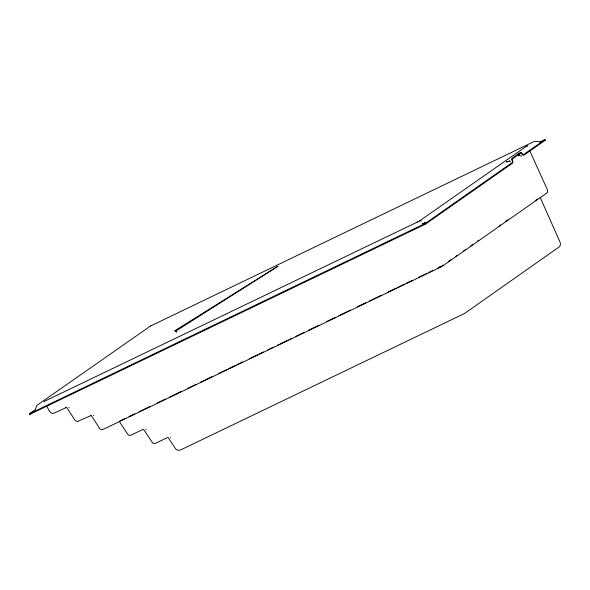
<?xml version="1.0" encoding="UTF-8"?>
<svg xmlns="http://www.w3.org/2000/svg" width="590" height="590" viewBox="0 0 590 590"><rect width="100%" height="100%" fill="white"/><g stroke="black" fill="none" stroke-linecap="round" stroke-linejoin="round"><path stroke-width="0.89" d="M35.363 409.689L36.506 405.95L37.458 404.954L150.502 326.034L533.832 141.666L535.137 141.276L540.278 141.91M540.16 197.362L560.124 242.328L560.5 244.157L559.77 246.502L464.61 313.445L180.068 450.207L177.833 450.266L175.85 449.182L168.261 437.669L167.331 437.64L155.236 443.422L152.928 443.319L143.731 429.557L142.795 429.527L130.7 435.309L128.399 435.206L119.364 421.518M424.977 223.175L424.911 223.256M425.228 222.356L424.158 223.234A1.586 0.384 -26.4 0 1 423.605 223.522L422.344 223.979M539.975 142.02L544.953 139.624L545.278 140.221L524.023 155.104A2.493 1.364 64.3 0 1 522.57 154.801L522.401 154.646A2.493 1.364 64.3 0 1 521.774 153.828L521.59 153.525A1.128 0.62 64.3 0 0 520.66 153.083L512.385 158.88A1.128 0.62 64.3 0 0 512.385 160.178L512.474 160.347A2.485 1.364 64.3 0 1 512.467 163.201L425.678 224.001L29.825 414.342L29.5 413.752L35.518 409.534M29.825 414.342L32.081 412.764M29.5 413.752L425.361 223.404L512.142 162.604A1.807 0.988 64.3 0 0 512.15 160.532L512.061 160.362A1.807 0.988 64.3 0 1 512.061 158.29L520.336 152.486A1.814 0.996 64.3 0 1 521.14 152.53L521.582 152.891A1.814 0.996 64.3 0 1 521.973 153.422L522.755 154.374A1.814 0.988 64.3 0 0 523.706 154.514L544.953 139.624M448.621 261.377L450.885 259.792M455.406 256.62L456.918 255.566M463.703 250.816L465.215 249.754M470.488 246.06L472.752 244.474M477.273 241.303L478.785 240.248M499.147 225.985L500.652 224.93M505.932 221.235L508.197 219.65M535.337 200.63L537.601 199.044M175.732 331.152L278.089 266.156L174.839 330.725L175.732 331.152L174.839 330.725M442.581 265.515L443.164 265.161M441.895 266.51L547.409 192.606L547.594 190.201L529.599 150.421M419.645 220.844L527.276 145.627L527.099 146.556M420.574 221.095L421.127 220.771M441.777 265.987L441.453 266.171M419.822 220.749L417.418 222.039M441.121 266.363L440.442 266.732M440.103 266.916L438.503 267.757M441.726 266.599L102.867 429.513L101.34 429.69L99.916 428.893L91.362 415.648L90.425 415.618L90.985 415.567L77.29 421.614L75.114 420.434L66.825 407.535L65.896 407.506L66.449 407.454L54.501 412.985C50.334 415.404 48.321 408.376 46.61 406.171M150.752 325.901L151.431 325.555M417.698 221.892L43.955 401.539L44.516 401.731M437.758 268.118L438.414 267.794M543.619 141.017L545.278 140.221M120.662 420.596L124.807 418.598M128.959 416.599L134.771 413.804M138.923 411.813L149.713 406.621M157.183 403.029L165.488 399.039M169.64 397.041L181.263 391.45M187.9 388.257L196.205 384.267M200.357 382.276L211.98 376.685M218.617 373.492L226.921 369.502M228.581 368.698L235.218 365.505M236.885 364.709L242.697 361.913M249.334 358.72L257.638 354.73M259.298 353.934L263.45 351.935M267.594 349.936L273.406 347.149M277.558 345.15L279.218 344.354M280.051 343.955L288.348 339.958M290.007 339.161L291.674 338.365M295.819 336.366L304.123 332.377M308.275 330.385L319.065 325.193M326.536 321.602L334.832 317.612M338.985 315.613L350.608 310.023M357.245 306.83L365.549 302.84M369.694 300.848L381.317 295.258M387.954 292.065L396.259 288.075M397.918 287.278L404.556 284.085M406.222 283.281L412.026 280.486M418.671 277.3L426.968 273.303M428.628 272.506L432.78 270.508M119.564 421.098L120.08 420.869M422.506 223.935L424.638 222.917A2.426 0.59 -26.6 0 0 424.962 222.629A3.54 0.841 -27 0 0 425.184 222.371M423.325 224.148L422.639 224.281L423.237 224.171M519.679 154.536L518.256 154.794M508.55 161.358L507.341 161.594A1.918 0.502 -13.2 0 0 506.899 161.712L506.36 161.962L510.276 161.159A8.754 2.294 -13.4 0 0 509.738 161.232M518.647 154.742L518.492 154.764A4.882 0.826 -19.6 0 1 517.88 154.86A3.437 0.575 -19.6 0 1 517.791 154.853L517.917 154.831M69.229 407.307L68.912 407.38M93.758 415.419L93.449 415.493M146.128 429.328L145.819 429.402M170.665 437.441L170.348 437.515M176.882 331.853L176.145 331.86L176.572 331.875M521.516 156.121L517.519 154.787M518.138 154.241L517.696 154.042L518.278 154.256A4.314 0.951 -11.5 0 0 518.426 154.219M425.361 223.404L425.678 224.001M519.104 154.742A6.652 1.143 -19.7 0 1 518.588 154.831M519.679 154.55A7.242 1.136 -18.9 0 1 519.2 154.654M518.234 154.809A4.432 0.73 -19.2 0 1 517.887 154.838M508.617 161.269A6.35 1.726 -13.5 0 1 509.17 161.188M509.2 161.284A7.758 2.22 -14 0 1 509.613 161.24M439.823 267.071L439.108 267.447L439.823 267.071"/></g></svg>
